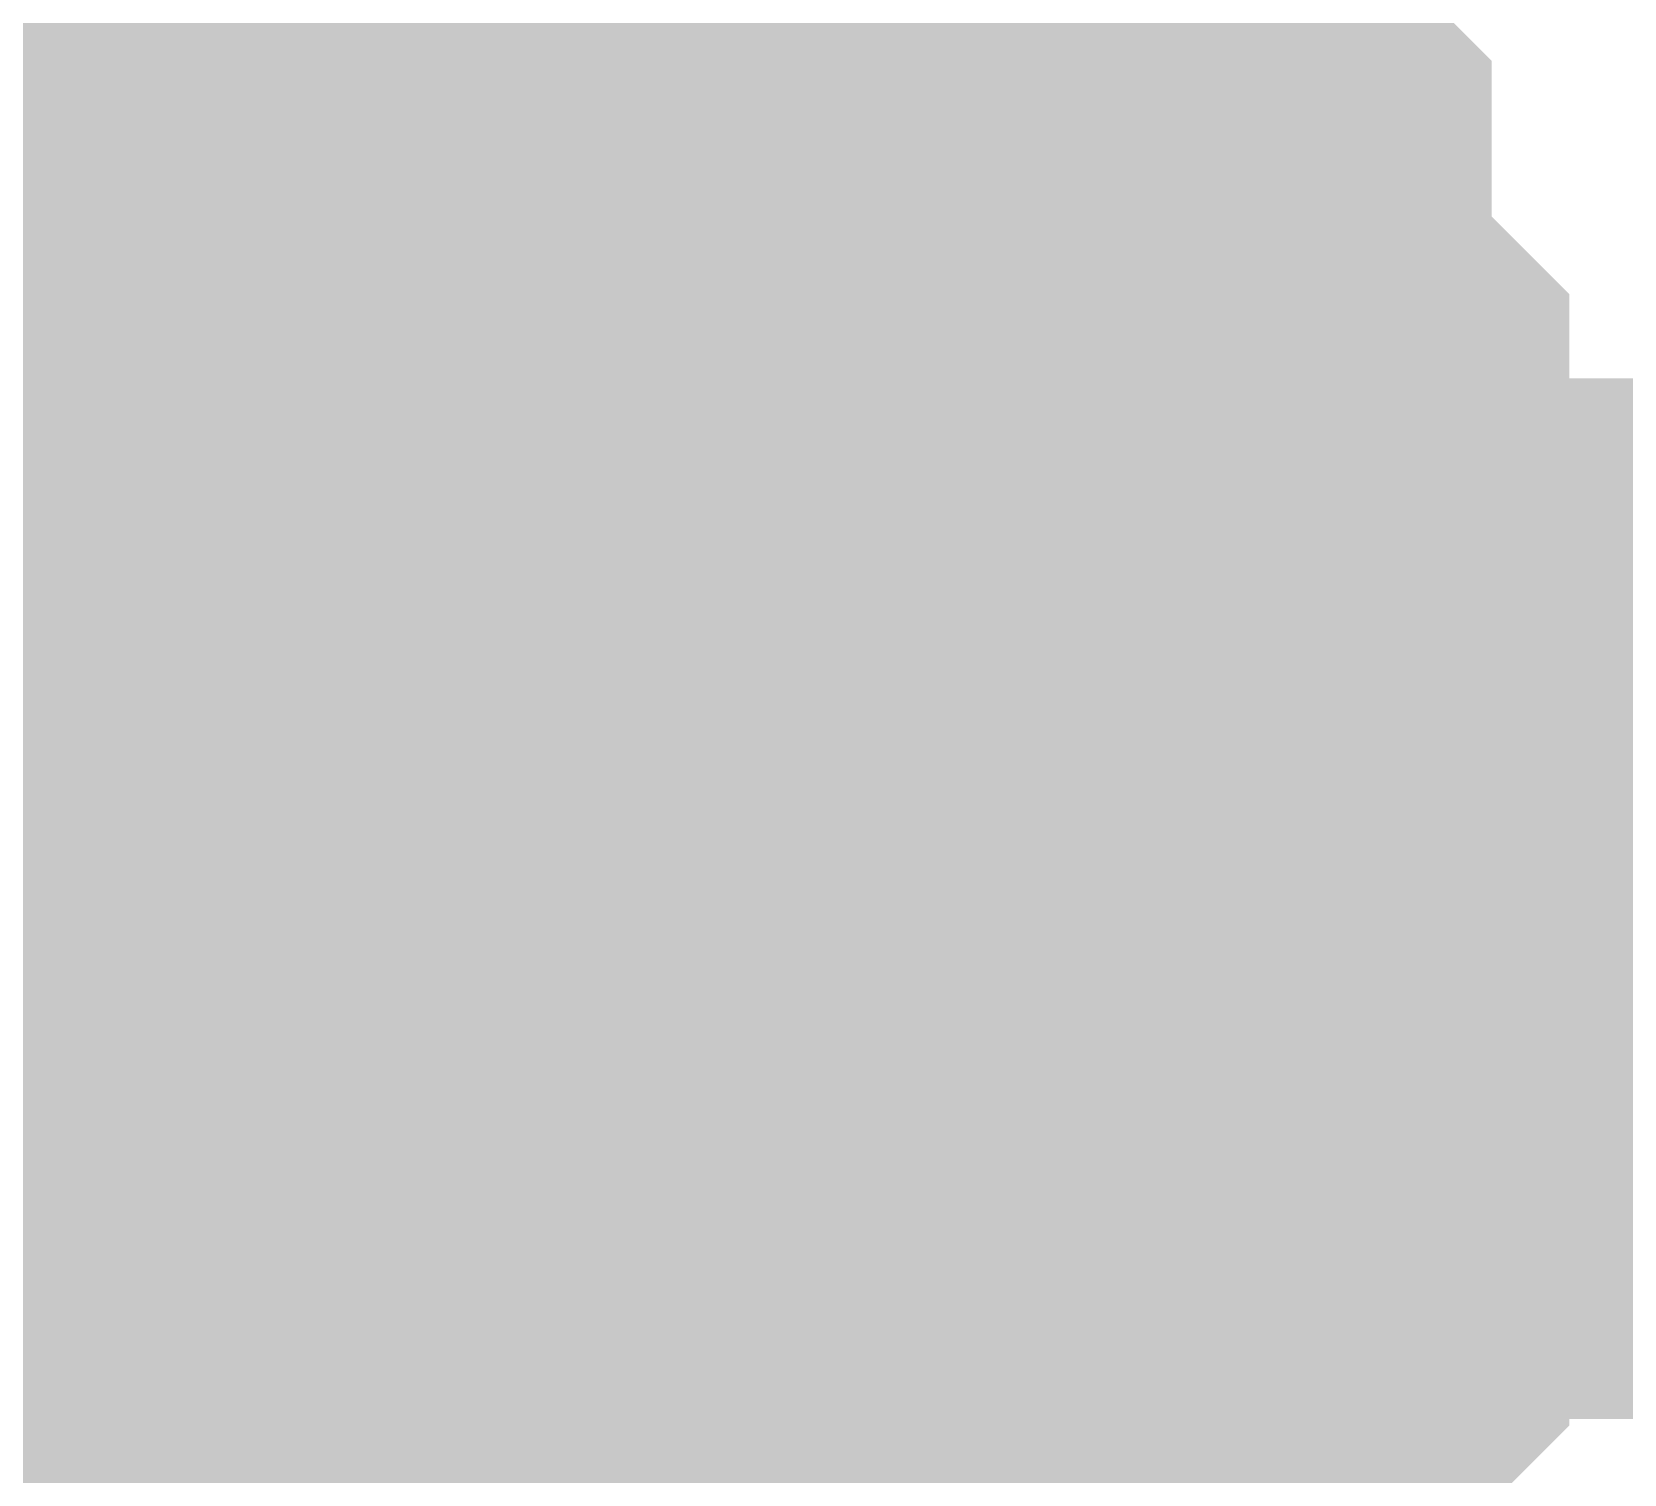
# Model space of a CAD drawing. Header units: inches. Extents: x 0 to 594, y 0 to 420.
# Drawn here: x 537.7341 to 538.1925, y 192.3193 to 192.7347 of the extents above; entities that cross this region are included whole.
import ezdxf

# ---------------------------------------------------------------- set-up
doc = ezdxf.new("R2010")
doc.units = ezdxf.units.IN
doc.layers.add('Sheet', color=255, linetype='Continuous')

msp = doc.modelspace()

# ---------------------------------------------------------------- linework, layer by layer
at = {"layer": 'Sheet'}
for points in [[(537.82534, 192.88823, 0.29972, 0.29972, 0), (537.84774, 192.86583, 0.29972, 0.29972, 0), (537.87014, 192.84343, 0.29972, 0.29972, 0), (537.89253, 192.84343, 0.29972, 0.29972, 0), (537.91493, 192.82103, 0.29972, 0.29972, 0), (537.91493, 192.79864, 0.29972, 0.29972, 0), (537.93733, 192.77624, 0.29972, 0.29972, 0), (537.95973, 192.75384, 0.29972, 0.29972, 0), (537.95973, 192.73144, 0.29972, 0.29972, 0), (537.98213, 192.70904, 0.29972, 0.29972, 0), (537.98213, 192.68665, 0.29972, 0.29972, 0), (538.00453, 192.66425, 0.29972, 0.29972, 0), (538.00453, 192.64185, 0.29972, 0.29972, 0), (538.00453, 192.61945, 0.29972, 0.29972, 0), (538.02692, 192.59706, 0.29972, 0.29972, 0), (538.02692, 192.57466, 0.29972, 0.29972, 0), (538.02692, 192.52986, 0.29972, 0.29972, 0), (538.02692, 192.50747, 0.29972, 0.29972, 0), (538.02692, 192.48507, 0.29972, 0.29972, 0)], [(537.82534, 192.88823, 0.29972, 0.29972, 0), (537.84774, 192.86583, 0.29972, 0.29972, 0), (537.87014, 192.84343, 0.29972, 0.29972, 0), (537.89253, 192.84343, 0.29972, 0.29972, 0), (537.91493, 192.82103, 0.29972, 0.29972, 0), (537.91493, 192.79864, 0.29972, 0.29972, 0), (537.93733, 192.77624, 0.29972, 0.29972, 0), (537.95973, 192.75384, 0.29972, 0.29972, 0), (537.95973, 192.73144, 0.29972, 0.29972, 0), (537.98213, 192.70904, 0.29972, 0.29972, 0), (537.98213, 192.68665, 0.29972, 0.29972, 0), (538.00453, 192.66425, 0.29972, 0.29972, 0), (538.00453, 192.64185, 0.29972, 0.29972, 0), (538.00453, 192.61945, 0.29972, 0.29972, 0), (538.02692, 192.59706, 0.29972, 0.29972, 0), (538.02692, 192.57466, 0.29972, 0.29972, 0), (538.02692, 192.52986, 0.29972, 0.29972, 0), (538.02692, 192.50747, 0.29972, 0.29972, 0), (538.02692, 192.48507, 0.29972, 0.29972, 0)], [(537.82534, 192.88823, 0.29972, 0.29972, 0), (537.84774, 192.86583, 0.29972, 0.29972, 0), (537.87014, 192.84343, 0.29972, 0.29972, 0), (537.89253, 192.84343, 0.29972, 0.29972, 0), (537.91493, 192.82103, 0.29972, 0.29972, 0), (537.91493, 192.79864, 0.29972, 0.29972, 0), (537.93733, 192.77624, 0.29972, 0.29972, 0), (537.95973, 192.75384, 0.29972, 0.29972, 0), (537.95973, 192.73144, 0.29972, 0.29972, 0), (537.98213, 192.70904, 0.29972, 0.29972, 0), (537.98213, 192.68665, 0.29972, 0.29972, 0), (538.00453, 192.66425, 0.29972, 0.29972, 0), (538.00453, 192.64185, 0.29972, 0.29972, 0), (538.00453, 192.61945, 0.29972, 0.29972, 0), (538.02692, 192.59706, 0.29972, 0.29972, 0), (538.02692, 192.57466, 0.29972, 0.29972, 0), (538.02692, 192.52986, 0.29972, 0.29972, 0), (538.02692, 192.50747, 0.29972, 0.29972, 0), (538.02692, 192.48507, 0.29972, 0.29972, 0)], [(537.82534, 192.88823, 0.29972, 0.29972, 0), (537.84774, 192.86583, 0.29972, 0.29972, 0), (537.87014, 192.84343, 0.29972, 0.29972, 0), (537.89253, 192.84343, 0.29972, 0.29972, 0), (537.91493, 192.82103, 0.29972, 0.29972, 0), (537.91493, 192.79864, 0.29972, 0.29972, 0), (537.93733, 192.77624, 0.29972, 0.29972, 0), (537.95973, 192.75384, 0.29972, 0.29972, 0), (537.95973, 192.73144, 0.29972, 0.29972, 0), (537.98213, 192.70904, 0.29972, 0.29972, 0), (537.98213, 192.68665, 0.29972, 0.29972, 0), (538.00453, 192.66425, 0.29972, 0.29972, 0), (538.00453, 192.64185, 0.29972, 0.29972, 0), (538.00453, 192.61945, 0.29972, 0.29972, 0), (538.02692, 192.59706, 0.29972, 0.29972, 0), (538.02692, 192.57466, 0.29972, 0.29972, 0), (538.02692, 192.52986, 0.29972, 0.29972, 0), (538.02692, 192.50747, 0.29972, 0.29972, 0), (538.02692, 192.48507, 0.29972, 0.29972, 0)], [(537.82534, 192.88823, 0.29972, 0.29972, 0), (537.84774, 192.86583, 0.29972, 0.29972, 0), (537.87014, 192.84343, 0.29972, 0.29972, 0), (537.89253, 192.84343, 0.29972, 0.29972, 0), (537.91493, 192.82103, 0.29972, 0.29972, 0), (537.91493, 192.79864, 0.29972, 0.29972, 0), (537.93733, 192.77624, 0.29972, 0.29972, 0), (537.95973, 192.75384, 0.29972, 0.29972, 0), (537.95973, 192.73144, 0.29972, 0.29972, 0), (537.98213, 192.70904, 0.29972, 0.29972, 0), (537.98213, 192.68665, 0.29972, 0.29972, 0), (538.00453, 192.66425, 0.29972, 0.29972, 0), (538.00453, 192.64185, 0.29972, 0.29972, 0), (538.00453, 192.61945, 0.29972, 0.29972, 0), (538.02692, 192.59706, 0.29972, 0.29972, 0), (538.02692, 192.57466, 0.29972, 0.29972, 0), (538.02692, 192.52986, 0.29972, 0.29972, 0), (538.02692, 192.50747, 0.29972, 0.29972, 0), (538.02692, 192.48507, 0.29972, 0.29972, 0)], [(537.82534, 192.88823, 0.29972, 0.29972, 0), (537.84774, 192.86583, 0.29972, 0.29972, 0), (537.87014, 192.84343, 0.29972, 0.29972, 0), (537.89253, 192.84343, 0.29972, 0.29972, 0), (537.91493, 192.82103, 0.29972, 0.29972, 0), (537.91493, 192.79864, 0.29972, 0.29972, 0), (537.93733, 192.77624, 0.29972, 0.29972, 0), (537.95973, 192.75384, 0.29972, 0.29972, 0), (537.95973, 192.73144, 0.29972, 0.29972, 0), (537.98213, 192.70904, 0.29972, 0.29972, 0), (537.98213, 192.68665, 0.29972, 0.29972, 0), (538.00453, 192.66425, 0.29972, 0.29972, 0), (538.00453, 192.64185, 0.29972, 0.29972, 0), (538.00453, 192.61945, 0.29972, 0.29972, 0), (538.02692, 192.59706, 0.29972, 0.29972, 0), (538.02692, 192.57466, 0.29972, 0.29972, 0), (538.02692, 192.52986, 0.29972, 0.29972, 0), (538.02692, 192.50747, 0.29972, 0.29972, 0), (538.02692, 192.48507, 0.29972, 0.29972, 0)], [(537.82534, 192.88823, 0.29972, 0.29972, 0), (537.84774, 192.86583, 0.29972, 0.29972, 0), (537.87014, 192.84343, 0.29972, 0.29972, 0), (537.89253, 192.84343, 0.29972, 0.29972, 0), (537.91493, 192.82103, 0.29972, 0.29972, 0), (537.91493, 192.79864, 0.29972, 0.29972, 0), (537.93733, 192.77624, 0.29972, 0.29972, 0), (537.95973, 192.75384, 0.29972, 0.29972, 0), (537.95973, 192.73144, 0.29972, 0.29972, 0), (537.98213, 192.70904, 0.29972, 0.29972, 0), (537.98213, 192.68665, 0.29972, 0.29972, 0), (538.00453, 192.66425, 0.29972, 0.29972, 0), (538.00453, 192.64185, 0.29972, 0.29972, 0), (538.00453, 192.61945, 0.29972, 0.29972, 0), (538.02692, 192.59706, 0.29972, 0.29972, 0), (538.02692, 192.57466, 0.29972, 0.29972, 0), (538.02692, 192.52986, 0.29972, 0.29972, 0), (538.02692, 192.50747, 0.29972, 0.29972, 0), (538.02692, 192.48507, 0.29972, 0.29972, 0)], [(537.82534, 192.88823, 0.29972, 0.29972, 0), (537.84774, 192.86583, 0.29972, 0.29972, 0), (537.87014, 192.84343, 0.29972, 0.29972, 0), (537.89253, 192.84343, 0.29972, 0.29972, 0), (537.91493, 192.82103, 0.29972, 0.29972, 0), (537.91493, 192.79864, 0.29972, 0.29972, 0), (537.93733, 192.77624, 0.29972, 0.29972, 0), (537.95973, 192.75384, 0.29972, 0.29972, 0), (537.95973, 192.73144, 0.29972, 0.29972, 0), (537.98213, 192.70904, 0.29972, 0.29972, 0), (537.98213, 192.68665, 0.29972, 0.29972, 0), (538.00453, 192.66425, 0.29972, 0.29972, 0), (538.00453, 192.64185, 0.29972, 0.29972, 0), (538.00453, 192.61945, 0.29972, 0.29972, 0), (538.02692, 192.59706, 0.29972, 0.29972, 0), (538.02692, 192.57466, 0.29972, 0.29972, 0), (538.02692, 192.52986, 0.29972, 0.29972, 0), (538.02692, 192.50747, 0.29972, 0.29972, 0), (538.02692, 192.48507, 0.29972, 0.29972, 0)], [(537.91493, 192.79864, 0.09906, 0.09906, 0), (537.93733, 192.77624, 0.09906, 0.09906, 0), (537.95973, 192.75384, 0.09906, 0.09906, 0), (537.95973, 192.73144, 0.09906, 0.09906, 0), (537.98213, 192.70904, 0.09906, 0.09906, 0), (537.98213, 192.68665, 0.09906, 0.09906, 0), (538.00453, 192.66425, 0.09906, 0.09906, 0), (538.00453, 192.64185, 0.09906, 0.09906, 0), (538.00453, 192.61945, 0.09906, 0.09906, 0), (538.02692, 192.59706, 0.09906, 0.09906, 0), (538.02692, 192.57466, 0.09906, 0.09906, 0), (538.02692, 192.52986, 0.09906, 0.09906, 0), (538.02692, 192.50747, 0.09906, 0.09906, 0), (538.02692, 192.48507, 0.09906, 0.09906, 0)], [(537.91493, 192.79864, 0.09906, 0.09906, 0), (537.93733, 192.77624, 0.09906, 0.09906, 0), (537.95973, 192.75384, 0.09906, 0.09906, 0), (537.95973, 192.73144, 0.09906, 0.09906, 0), (537.98213, 192.70904, 0.09906, 0.09906, 0), (537.98213, 192.68665, 0.09906, 0.09906, 0), (538.00453, 192.66425, 0.09906, 0.09906, 0), (538.00453, 192.64185, 0.09906, 0.09906, 0), (538.00453, 192.61945, 0.09906, 0.09906, 0), (538.02692, 192.59706, 0.09906, 0.09906, 0), (538.02692, 192.57466, 0.09906, 0.09906, 0), (538.02692, 192.52986, 0.09906, 0.09906, 0), (538.02692, 192.50747, 0.09906, 0.09906, 0), (538.02692, 192.48507, 0.09906, 0.09906, 0)], [(537.91493, 192.79864, 0.09906, 0.09906, 0), (537.93733, 192.77624, 0.09906, 0.09906, 0), (537.95973, 192.75384, 0.09906, 0.09906, 0), (537.95973, 192.73144, 0.09906, 0.09906, 0), (537.98213, 192.70904, 0.09906, 0.09906, 0), (537.98213, 192.68665, 0.09906, 0.09906, 0), (538.00453, 192.66425, 0.09906, 0.09906, 0), (538.00453, 192.64185, 0.09906, 0.09906, 0), (538.00453, 192.61945, 0.09906, 0.09906, 0), (538.02692, 192.59706, 0.09906, 0.09906, 0), (538.02692, 192.57466, 0.09906, 0.09906, 0), (538.02692, 192.52986, 0.09906, 0.09906, 0), (538.02692, 192.50747, 0.09906, 0.09906, 0), (538.02692, 192.48507, 0.09906, 0.09906, 0)], [(537.91493, 192.79864, 0.09906, 0.09906, 0), (537.93733, 192.77624, 0.09906, 0.09906, 0), (537.95973, 192.75384, 0.09906, 0.09906, 0), (537.95973, 192.73144, 0.09906, 0.09906, 0), (537.98213, 192.70904, 0.09906, 0.09906, 0), (537.98213, 192.68665, 0.09906, 0.09906, 0), (538.00453, 192.66425, 0.09906, 0.09906, 0), (538.00453, 192.64185, 0.09906, 0.09906, 0), (538.00453, 192.61945, 0.09906, 0.09906, 0), (538.02692, 192.59706, 0.09906, 0.09906, 0), (538.02692, 192.57466, 0.09906, 0.09906, 0), (538.02692, 192.52986, 0.09906, 0.09906, 0), (538.02692, 192.50747, 0.09906, 0.09906, 0), (538.02692, 192.48507, 0.09906, 0.09906, 0)], [(537.91493, 192.79864, 0.09906, 0.09906, 0), (537.93733, 192.77624, 0.09906, 0.09906, 0), (537.95973, 192.75384, 0.09906, 0.09906, 0), (537.95973, 192.73144, 0.09906, 0.09906, 0), (537.98213, 192.70904, 0.09906, 0.09906, 0), (537.98213, 192.68665, 0.09906, 0.09906, 0), (538.00453, 192.66425, 0.09906, 0.09906, 0), (538.00453, 192.64185, 0.09906, 0.09906, 0), (538.00453, 192.61945, 0.09906, 0.09906, 0), (538.02692, 192.59706, 0.09906, 0.09906, 0), (538.02692, 192.57466, 0.09906, 0.09906, 0), (538.02692, 192.52986, 0.09906, 0.09906, 0), (538.02692, 192.50747, 0.09906, 0.09906, 0), (538.02692, 192.48507, 0.09906, 0.09906, 0)], [(537.91493, 192.79864, 0.09906, 0.09906, 0), (537.93733, 192.77624, 0.09906, 0.09906, 0), (537.95973, 192.75384, 0.09906, 0.09906, 0), (537.95973, 192.73144, 0.09906, 0.09906, 0), (537.98213, 192.70904, 0.09906, 0.09906, 0), (537.98213, 192.68665, 0.09906, 0.09906, 0), (538.00453, 192.66425, 0.09906, 0.09906, 0), (538.00453, 192.64185, 0.09906, 0.09906, 0), (538.00453, 192.61945, 0.09906, 0.09906, 0), (538.02692, 192.59706, 0.09906, 0.09906, 0), (538.02692, 192.57466, 0.09906, 0.09906, 0), (538.02692, 192.52986, 0.09906, 0.09906, 0), (538.02692, 192.50747, 0.09906, 0.09906, 0), (538.02692, 192.48507, 0.09906, 0.09906, 0)], [(537.91493, 192.79864, 0.09906, 0.09906, 0), (537.93733, 192.77624, 0.09906, 0.09906, 0), (537.95973, 192.75384, 0.09906, 0.09906, 0), (537.95973, 192.73144, 0.09906, 0.09906, 0), (537.98213, 192.70904, 0.09906, 0.09906, 0), (537.98213, 192.68665, 0.09906, 0.09906, 0), (538.00453, 192.66425, 0.09906, 0.09906, 0), (538.00453, 192.64185, 0.09906, 0.09906, 0), (538.00453, 192.61945, 0.09906, 0.09906, 0), (538.02692, 192.59706, 0.09906, 0.09906, 0), (538.02692, 192.57466, 0.09906, 0.09906, 0), (538.02692, 192.52986, 0.09906, 0.09906, 0), (538.02692, 192.50747, 0.09906, 0.09906, 0), (538.02692, 192.48507, 0.09906, 0.09906, 0)], [(537.91493, 192.79864, 0.09906, 0.09906, 0), (537.93733, 192.77624, 0.09906, 0.09906, 0), (537.95973, 192.75384, 0.09906, 0.09906, 0), (537.95973, 192.73144, 0.09906, 0.09906, 0), (537.98213, 192.70904, 0.09906, 0.09906, 0), (537.98213, 192.68665, 0.09906, 0.09906, 0), (538.00453, 192.66425, 0.09906, 0.09906, 0), (538.00453, 192.64185, 0.09906, 0.09906, 0), (538.00453, 192.61945, 0.09906, 0.09906, 0), (538.02692, 192.59706, 0.09906, 0.09906, 0), (538.02692, 192.57466, 0.09906, 0.09906, 0), (538.02692, 192.52986, 0.09906, 0.09906, 0), (538.02692, 192.50747, 0.09906, 0.09906, 0), (538.02692, 192.48507, 0.09906, 0.09906, 0)], [(530.00837, 192.48507, 0.29972, 0.29972, 0), (537.51177, 192.48507, 0.29972, 0.29972, 0), (550.00996, 192.48507, 0.29972, 0.29972, 0), (562.50815, 192.48507, 0.29972, 0.29972, 0)], [(538.02692, 192.48507, 0.29972, 0.29972, 0), (538.02692, 192.46267, 0.29972, 0.29972, 0), (538.02692, 192.44027, 0.29972, 0.29972, 0), (538.02692, 192.41788, 0.29972, 0.29972, 0), (538.02692, 192.39548, 0.29972, 0.29972, 0), (538.00453, 192.37308, 0.29972, 0.29972, 0), (538.00453, 192.35068, 0.29972, 0.29972, 0), (538.00453, 192.30589, 0.29972, 0.29972, 0), (537.98213, 192.30589, 0.29972, 0.29972, 0), (537.98213, 192.28349, 0.29972, 0.29972, 0), (537.95973, 192.26109, 0.29972, 0.29972, 0), (537.95973, 192.23869, 0.29972, 0.29972, 0), (537.93733, 192.2163, 0.29972, 0.29972, 0), (537.91493, 192.1939, 0.29972, 0.29972, 0), (537.91493, 192.1715, 0.29972, 0.29972, 0), (537.89253, 192.1491, 0.29972, 0.29972, 0)], [(538.02692, 192.48507, 0.29972, 0.29972, 0), (538.02692, 192.46267, 0.29972, 0.29972, 0), (538.02692, 192.44027, 0.29972, 0.29972, 0), (538.02692, 192.41788, 0.29972, 0.29972, 0), (538.02692, 192.39548, 0.29972, 0.29972, 0), (538.00453, 192.37308, 0.29972, 0.29972, 0), (538.00453, 192.35068, 0.29972, 0.29972, 0), (538.00453, 192.30589, 0.29972, 0.29972, 0), (537.98213, 192.30589, 0.29972, 0.29972, 0), (537.98213, 192.28349, 0.29972, 0.29972, 0), (537.95973, 192.26109, 0.29972, 0.29972, 0), (537.95973, 192.23869, 0.29972, 0.29972, 0), (537.93733, 192.2163, 0.29972, 0.29972, 0), (537.91493, 192.1939, 0.29972, 0.29972, 0), (537.91493, 192.1715, 0.29972, 0.29972, 0), (537.89253, 192.1491, 0.29972, 0.29972, 0)], [(538.02692, 192.48507, 0.29972, 0.29972, 0), (538.02692, 192.46267, 0.29972, 0.29972, 0), (538.02692, 192.44027, 0.29972, 0.29972, 0), (538.02692, 192.41788, 0.29972, 0.29972, 0), (538.02692, 192.39548, 0.29972, 0.29972, 0), (538.00453, 192.37308, 0.29972, 0.29972, 0), (538.00453, 192.35068, 0.29972, 0.29972, 0), (538.00453, 192.30589, 0.29972, 0.29972, 0), (537.98213, 192.30589, 0.29972, 0.29972, 0), (537.98213, 192.28349, 0.29972, 0.29972, 0), (537.95973, 192.26109, 0.29972, 0.29972, 0), (537.95973, 192.23869, 0.29972, 0.29972, 0), (537.93733, 192.2163, 0.29972, 0.29972, 0), (537.91493, 192.1939, 0.29972, 0.29972, 0), (537.91493, 192.1715, 0.29972, 0.29972, 0), (537.89253, 192.1491, 0.29972, 0.29972, 0)], [(538.02692, 192.48507, 0.29972, 0.29972, 0), (538.02692, 192.46267, 0.29972, 0.29972, 0), (538.02692, 192.44027, 0.29972, 0.29972, 0), (538.02692, 192.41788, 0.29972, 0.29972, 0), (538.02692, 192.39548, 0.29972, 0.29972, 0), (538.00453, 192.37308, 0.29972, 0.29972, 0), (538.00453, 192.35068, 0.29972, 0.29972, 0), (538.00453, 192.30589, 0.29972, 0.29972, 0), (537.98213, 192.30589, 0.29972, 0.29972, 0), (537.98213, 192.28349, 0.29972, 0.29972, 0), (537.95973, 192.26109, 0.29972, 0.29972, 0), (537.95973, 192.23869, 0.29972, 0.29972, 0), (537.93733, 192.2163, 0.29972, 0.29972, 0), (537.91493, 192.1939, 0.29972, 0.29972, 0), (537.91493, 192.1715, 0.29972, 0.29972, 0), (537.89253, 192.1491, 0.29972, 0.29972, 0)], [(538.02692, 192.48507, 0.29972, 0.29972, 0), (538.02692, 192.46267, 0.29972, 0.29972, 0), (538.02692, 192.44027, 0.29972, 0.29972, 0), (538.02692, 192.41788, 0.29972, 0.29972, 0), (538.02692, 192.39548, 0.29972, 0.29972, 0), (538.00453, 192.37308, 0.29972, 0.29972, 0), (538.00453, 192.35068, 0.29972, 0.29972, 0), (538.00453, 192.30589, 0.29972, 0.29972, 0), (537.98213, 192.30589, 0.29972, 0.29972, 0), (537.98213, 192.28349, 0.29972, 0.29972, 0), (537.95973, 192.26109, 0.29972, 0.29972, 0), (537.95973, 192.23869, 0.29972, 0.29972, 0), (537.93733, 192.2163, 0.29972, 0.29972, 0), (537.91493, 192.1939, 0.29972, 0.29972, 0), (537.91493, 192.1715, 0.29972, 0.29972, 0), (537.89253, 192.1491, 0.29972, 0.29972, 0)], [(538.02692, 192.48507, 0.29972, 0.29972, 0), (538.02692, 192.46267, 0.29972, 0.29972, 0), (538.02692, 192.44027, 0.29972, 0.29972, 0), (538.02692, 192.41788, 0.29972, 0.29972, 0), (538.02692, 192.39548, 0.29972, 0.29972, 0), (538.00453, 192.37308, 0.29972, 0.29972, 0), (538.00453, 192.35068, 0.29972, 0.29972, 0), (538.00453, 192.30589, 0.29972, 0.29972, 0), (537.98213, 192.30589, 0.29972, 0.29972, 0), (537.98213, 192.28349, 0.29972, 0.29972, 0), (537.95973, 192.26109, 0.29972, 0.29972, 0), (537.95973, 192.23869, 0.29972, 0.29972, 0), (537.93733, 192.2163, 0.29972, 0.29972, 0), (537.91493, 192.1939, 0.29972, 0.29972, 0), (537.91493, 192.1715, 0.29972, 0.29972, 0), (537.89253, 192.1491, 0.29972, 0.29972, 0)], [(538.02692, 192.48507, 0.29972, 0.29972, 0), (538.02692, 192.46267, 0.29972, 0.29972, 0), (538.02692, 192.44027, 0.29972, 0.29972, 0), (538.02692, 192.41788, 0.29972, 0.29972, 0), (538.02692, 192.39548, 0.29972, 0.29972, 0), (538.00453, 192.37308, 0.29972, 0.29972, 0), (538.00453, 192.35068, 0.29972, 0.29972, 0), (538.00453, 192.30589, 0.29972, 0.29972, 0), (537.98213, 192.30589, 0.29972, 0.29972, 0), (537.98213, 192.28349, 0.29972, 0.29972, 0), (537.95973, 192.26109, 0.29972, 0.29972, 0), (537.95973, 192.23869, 0.29972, 0.29972, 0), (537.93733, 192.2163, 0.29972, 0.29972, 0), (537.91493, 192.1939, 0.29972, 0.29972, 0), (537.91493, 192.1715, 0.29972, 0.29972, 0), (537.89253, 192.1491, 0.29972, 0.29972, 0)], [(538.02692, 192.48507, 0.29972, 0.29972, 0), (538.02692, 192.46267, 0.29972, 0.29972, 0), (538.02692, 192.44027, 0.29972, 0.29972, 0), (538.02692, 192.41788, 0.29972, 0.29972, 0), (538.02692, 192.39548, 0.29972, 0.29972, 0), (538.00453, 192.37308, 0.29972, 0.29972, 0), (538.00453, 192.35068, 0.29972, 0.29972, 0), (538.00453, 192.30589, 0.29972, 0.29972, 0), (537.98213, 192.30589, 0.29972, 0.29972, 0), (537.98213, 192.28349, 0.29972, 0.29972, 0), (537.95973, 192.26109, 0.29972, 0.29972, 0), (537.95973, 192.23869, 0.29972, 0.29972, 0), (537.93733, 192.2163, 0.29972, 0.29972, 0), (537.91493, 192.1939, 0.29972, 0.29972, 0), (537.91493, 192.1715, 0.29972, 0.29972, 0), (537.89253, 192.1491, 0.29972, 0.29972, 0)], [(538.02692, 192.48507, 0.29972, 0.29972, 0), (538.02692, 192.48507, 0.29972, 0.29972, 0), (538.02692, 192.48507, 0.29972, 0.29972, 0), (538.02692, 192.48507, 0.29972, 0.29972, 0), (538.02692, 192.48507, 0.29972, 0.29972, 0), (538.02692, 192.48507, 0.29972, 0.29972, 0), (538.02692, 192.48507, 0.29972, 0.29972, 0), (538.02692, 192.48507, 0.29972, 0.29972, 0), (538.02692, 192.48507, 0.29972, 0.29972, 0), (538.02692, 192.48507, 0.29972, 0.29972, 0), (538.02692, 192.48507, 0.29972, 0.29972, 0), (538.02692, 192.48507, 0.29972, 0.29972, 0), (538.02692, 192.48507, 0.29972, 0.29972, 0), (538.02692, 192.48507, 0.29972, 0.29972, 0), (538.02692, 192.48507, 0.29972, 0.29972, 0), (538.02692, 192.48507, 0.29972, 0.29972, 0), (538.02692, 192.48507, 0.29972, 0.29972, 0), (538.02692, 192.48507, 0.29972, 0.29972, 0), (538.02692, 192.48507, 0.29972, 0.29972, 0), (538.02692, 192.48507, 0.29972, 0.29972, 0), (538.02692, 192.48507, 0.29972, 0.29972, 0), (538.02692, 192.48507, 0.29972, 0.29972, 0), (538.02692, 192.48507, 0.29972, 0.29972, 0), (538.02692, 192.48507, 0.29972, 0.29972, 0), (538.02692, 192.48507, 0.29972, 0.29972, 0), (538.02692, 192.48507, 0.29972, 0.29972, 0), (538.02692, 192.48507, 0.29972, 0.29972, 0), (538.02692, 192.48507, 0.29972, 0.29972, 0), (538.02692, 192.48507, 0.29972, 0.29972, 0), (538.02692, 192.48507, 0.29972, 0.29972, 0), (538.02692, 192.48507, 0.29972, 0.29972, 0), (538.02692, 192.48507, 0.29972, 0.29972, 0), (538.02692, 192.48507, 0.29972, 0.29972, 0)], [(538.02692, 192.48507, 0.29972, 0.29972, 0), (538.02692, 192.48507, 0.29972, 0.29972, 0)], [(538.02692, 192.48507, 0.29972, 0.29972, 0), (538.02692, 192.48507, 0.29972, 0.29972, 0), (538.02692, 192.48507, 0.29972, 0.29972, 0), (538.02692, 192.48507, 0.29972, 0.29972, 0), (538.02692, 192.48507, 0.29972, 0.29972, 0), (538.02692, 192.48507, 0.29972, 0.29972, 0), (538.02692, 192.48507, 0.29972, 0.29972, 0), (538.02692, 192.48507, 0.29972, 0.29972, 0), (538.02692, 192.48507, 0.29972, 0.29972, 0), (538.02692, 192.48507, 0.29972, 0.29972, 0), (538.02692, 192.48507, 0.29972, 0.29972, 0), (538.02692, 192.48507, 0.29972, 0.29972, 0), (538.02692, 192.48507, 0.29972, 0.29972, 0), (538.02692, 192.48507, 0.29972, 0.29972, 0), (538.02692, 192.48507, 0.29972, 0.29972, 0), (538.02692, 192.48507, 0.29972, 0.29972, 0), (538.02692, 192.48507, 0.29972, 0.29972, 0), (538.02692, 192.48507, 0.29972, 0.29972, 0), (538.02692, 192.48507, 0.29972, 0.29972, 0), (538.02692, 192.48507, 0.29972, 0.29972, 0), (538.02692, 192.48507, 0.29972, 0.29972, 0), (538.02692, 192.48507, 0.29972, 0.29972, 0), (538.02692, 192.48507, 0.29972, 0.29972, 0), (538.02692, 192.48507, 0.29972, 0.29972, 0), (538.02692, 192.48507, 0.29972, 0.29972, 0), (538.02692, 192.48507, 0.29972, 0.29972, 0), (538.02692, 192.48507, 0.29972, 0.29972, 0), (538.02692, 192.48507, 0.29972, 0.29972, 0), (538.02692, 192.48507, 0.29972, 0.29972, 0), (538.02692, 192.48507, 0.29972, 0.29972, 0), (538.02692, 192.48507, 0.29972, 0.29972, 0), (538.02692, 192.48507, 0.29972, 0.29972, 0), (538.02692, 192.48507, 0.29972, 0.29972, 0)], [(538.02692, 192.48507, 0.29972, 0.29972, 0), (538.02692, 192.48507, 0.29972, 0.29972, 0)], [(538.02692, 192.48507, 0.29972, 0.29972, 0), (538.02692, 192.48507, 0.29972, 0.29972, 0), (538.02692, 192.48507, 0.29972, 0.29972, 0), (538.02692, 192.48507, 0.29972, 0.29972, 0), (538.02692, 192.48507, 0.29972, 0.29972, 0), (538.02692, 192.48507, 0.29972, 0.29972, 0), (538.02692, 192.48507, 0.29972, 0.29972, 0), (538.02692, 192.48507, 0.29972, 0.29972, 0), (538.02692, 192.48507, 0.29972, 0.29972, 0), (538.02692, 192.48507, 0.29972, 0.29972, 0), (538.02692, 192.48507, 0.29972, 0.29972, 0), (538.02692, 192.48507, 0.29972, 0.29972, 0), (538.02692, 192.48507, 0.29972, 0.29972, 0), (538.02692, 192.48507, 0.29972, 0.29972, 0), (538.02692, 192.48507, 0.29972, 0.29972, 0), (538.02692, 192.48507, 0.29972, 0.29972, 0), (538.02692, 192.48507, 0.29972, 0.29972, 0), (538.02692, 192.48507, 0.29972, 0.29972, 0), (538.02692, 192.48507, 0.29972, 0.29972, 0), (538.02692, 192.48507, 0.29972, 0.29972, 0), (538.02692, 192.48507, 0.29972, 0.29972, 0), (538.02692, 192.48507, 0.29972, 0.29972, 0), (538.02692, 192.48507, 0.29972, 0.29972, 0), (538.02692, 192.48507, 0.29972, 0.29972, 0), (538.02692, 192.48507, 0.29972, 0.29972, 0), (538.02692, 192.48507, 0.29972, 0.29972, 0), (538.02692, 192.48507, 0.29972, 0.29972, 0), (538.02692, 192.48507, 0.29972, 0.29972, 0), (538.02692, 192.48507, 0.29972, 0.29972, 0), (538.02692, 192.48507, 0.29972, 0.29972, 0), (538.02692, 192.48507, 0.29972, 0.29972, 0), (538.02692, 192.48507, 0.29972, 0.29972, 0), (538.02692, 192.48507, 0.29972, 0.29972, 0)], [(538.02692, 192.48507, 0.29972, 0.29972, 0), (538.02692, 192.48507, 0.29972, 0.29972, 0)], [(538.02692, 192.48507, 0.29972, 0.29972, 0), (538.02692, 192.48507, 0.29972, 0.29972, 0), (538.02692, 192.48507, 0.29972, 0.29972, 0), (538.02692, 192.48507, 0.29972, 0.29972, 0), (538.02692, 192.48507, 0.29972, 0.29972, 0), (538.02692, 192.48507, 0.29972, 0.29972, 0), (538.02692, 192.48507, 0.29972, 0.29972, 0), (538.02692, 192.48507, 0.29972, 0.29972, 0), (538.02692, 192.48507, 0.29972, 0.29972, 0), (538.02692, 192.48507, 0.29972, 0.29972, 0), (538.02692, 192.48507, 0.29972, 0.29972, 0), (538.02692, 192.48507, 0.29972, 0.29972, 0), (538.02692, 192.48507, 0.29972, 0.29972, 0), (538.02692, 192.48507, 0.29972, 0.29972, 0), (538.02692, 192.48507, 0.29972, 0.29972, 0), (538.02692, 192.48507, 0.29972, 0.29972, 0), (538.02692, 192.48507, 0.29972, 0.29972, 0), (538.02692, 192.48507, 0.29972, 0.29972, 0), (538.02692, 192.48507, 0.29972, 0.29972, 0), (538.02692, 192.48507, 0.29972, 0.29972, 0), (538.02692, 192.48507, 0.29972, 0.29972, 0), (538.02692, 192.48507, 0.29972, 0.29972, 0), (538.02692, 192.48507, 0.29972, 0.29972, 0), (538.02692, 192.48507, 0.29972, 0.29972, 0), (538.02692, 192.48507, 0.29972, 0.29972, 0), (538.02692, 192.48507, 0.29972, 0.29972, 0), (538.02692, 192.48507, 0.29972, 0.29972, 0), (538.02692, 192.48507, 0.29972, 0.29972, 0), (538.02692, 192.48507, 0.29972, 0.29972, 0), (538.02692, 192.48507, 0.29972, 0.29972, 0), (538.02692, 192.48507, 0.29972, 0.29972, 0), (538.02692, 192.48507, 0.29972, 0.29972, 0), (538.02692, 192.48507, 0.29972, 0.29972, 0)], [(538.02692, 192.48507, 0.29972, 0.29972, 0), (538.02692, 192.48507, 0.29972, 0.29972, 0)], [(538.02692, 192.48507, 0.29972, 0.29972, 0), (538.02692, 192.48507, 0.29972, 0.29972, 0), (538.02692, 192.48507, 0.29972, 0.29972, 0), (538.02692, 192.48507, 0.29972, 0.29972, 0), (538.02692, 192.48507, 0.29972, 0.29972, 0), (538.02692, 192.48507, 0.29972, 0.29972, 0), (538.02692, 192.48507, 0.29972, 0.29972, 0), (538.02692, 192.48507, 0.29972, 0.29972, 0), (538.02692, 192.48507, 0.29972, 0.29972, 0), (538.02692, 192.48507, 0.29972, 0.29972, 0), (538.02692, 192.48507, 0.29972, 0.29972, 0), (538.02692, 192.48507, 0.29972, 0.29972, 0), (538.02692, 192.48507, 0.29972, 0.29972, 0), (538.02692, 192.48507, 0.29972, 0.29972, 0), (538.02692, 192.48507, 0.29972, 0.29972, 0), (538.02692, 192.48507, 0.29972, 0.29972, 0), (538.02692, 192.48507, 0.29972, 0.29972, 0), (538.02692, 192.48507, 0.29972, 0.29972, 0), (538.02692, 192.48507, 0.29972, 0.29972, 0), (538.02692, 192.48507, 0.29972, 0.29972, 0), (538.02692, 192.48507, 0.29972, 0.29972, 0), (538.02692, 192.48507, 0.29972, 0.29972, 0), (538.02692, 192.48507, 0.29972, 0.29972, 0), (538.02692, 192.48507, 0.29972, 0.29972, 0), (538.02692, 192.48507, 0.29972, 0.29972, 0), (538.02692, 192.48507, 0.29972, 0.29972, 0), (538.02692, 192.48507, 0.29972, 0.29972, 0), (538.02692, 192.48507, 0.29972, 0.29972, 0), (538.02692, 192.48507, 0.29972, 0.29972, 0), (538.02692, 192.48507, 0.29972, 0.29972, 0), (538.02692, 192.48507, 0.29972, 0.29972, 0), (538.02692, 192.48507, 0.29972, 0.29972, 0), (538.02692, 192.48507, 0.29972, 0.29972, 0)], [(538.02692, 192.48507, 0.29972, 0.29972, 0), (538.02692, 192.48507, 0.29972, 0.29972, 0)], [(538.02692, 192.48507, 0.29972, 0.29972, 0), (538.02692, 192.48507, 0.29972, 0.29972, 0), (538.02692, 192.48507, 0.29972, 0.29972, 0), (538.02692, 192.48507, 0.29972, 0.29972, 0), (538.02692, 192.48507, 0.29972, 0.29972, 0), (538.02692, 192.48507, 0.29972, 0.29972, 0), (538.02692, 192.48507, 0.29972, 0.29972, 0), (538.02692, 192.48507, 0.29972, 0.29972, 0), (538.02692, 192.48507, 0.29972, 0.29972, 0), (538.02692, 192.48507, 0.29972, 0.29972, 0), (538.02692, 192.48507, 0.29972, 0.29972, 0), (538.02692, 192.48507, 0.29972, 0.29972, 0), (538.02692, 192.48507, 0.29972, 0.29972, 0), (538.02692, 192.48507, 0.29972, 0.29972, 0), (538.02692, 192.48507, 0.29972, 0.29972, 0), (538.02692, 192.48507, 0.29972, 0.29972, 0), (538.02692, 192.48507, 0.29972, 0.29972, 0), (538.02692, 192.48507, 0.29972, 0.29972, 0), (538.02692, 192.48507, 0.29972, 0.29972, 0), (538.02692, 192.48507, 0.29972, 0.29972, 0), (538.02692, 192.48507, 0.29972, 0.29972, 0), (538.02692, 192.48507, 0.29972, 0.29972, 0), (538.02692, 192.48507, 0.29972, 0.29972, 0), (538.02692, 192.48507, 0.29972, 0.29972, 0), (538.02692, 192.48507, 0.29972, 0.29972, 0), (538.02692, 192.48507, 0.29972, 0.29972, 0), (538.02692, 192.48507, 0.29972, 0.29972, 0), (538.02692, 192.48507, 0.29972, 0.29972, 0), (538.02692, 192.48507, 0.29972, 0.29972, 0), (538.02692, 192.48507, 0.29972, 0.29972, 0), (538.02692, 192.48507, 0.29972, 0.29972, 0), (538.02692, 192.48507, 0.29972, 0.29972, 0), (538.02692, 192.48507, 0.29972, 0.29972, 0)], [(538.02692, 192.48507, 0.29972, 0.29972, 0), (538.02692, 192.48507, 0.29972, 0.29972, 0)], [(538.02692, 192.48507, 0.29972, 0.29972, 0), (538.02692, 192.48507, 0.29972, 0.29972, 0), (538.02692, 192.48507, 0.29972, 0.29972, 0), (538.02692, 192.48507, 0.29972, 0.29972, 0), (538.02692, 192.48507, 0.29972, 0.29972, 0), (538.02692, 192.48507, 0.29972, 0.29972, 0), (538.02692, 192.48507, 0.29972, 0.29972, 0), (538.02692, 192.48507, 0.29972, 0.29972, 0), (538.02692, 192.48507, 0.29972, 0.29972, 0), (538.02692, 192.48507, 0.29972, 0.29972, 0), (538.02692, 192.48507, 0.29972, 0.29972, 0), (538.02692, 192.48507, 0.29972, 0.29972, 0), (538.02692, 192.48507, 0.29972, 0.29972, 0), (538.02692, 192.48507, 0.29972, 0.29972, 0), (538.02692, 192.48507, 0.29972, 0.29972, 0), (538.02692, 192.48507, 0.29972, 0.29972, 0), (538.02692, 192.48507, 0.29972, 0.29972, 0), (538.02692, 192.48507, 0.29972, 0.29972, 0), (538.02692, 192.48507, 0.29972, 0.29972, 0), (538.02692, 192.48507, 0.29972, 0.29972, 0), (538.02692, 192.48507, 0.29972, 0.29972, 0), (538.02692, 192.48507, 0.29972, 0.29972, 0), (538.02692, 192.48507, 0.29972, 0.29972, 0), (538.02692, 192.48507, 0.29972, 0.29972, 0), (538.02692, 192.48507, 0.29972, 0.29972, 0), (538.02692, 192.48507, 0.29972, 0.29972, 0), (538.02692, 192.48507, 0.29972, 0.29972, 0), (538.02692, 192.48507, 0.29972, 0.29972, 0), (538.02692, 192.48507, 0.29972, 0.29972, 0), (538.02692, 192.48507, 0.29972, 0.29972, 0), (538.02692, 192.48507, 0.29972, 0.29972, 0), (538.02692, 192.48507, 0.29972, 0.29972, 0), (538.02692, 192.48507, 0.29972, 0.29972, 0)], [(538.02692, 192.48507, 0.29972, 0.29972, 0), (538.02692, 192.48507, 0.29972, 0.29972, 0)], [(538.02692, 192.48507, 0.29972, 0.29972, 0), (538.02692, 192.48507, 0.29972, 0.29972, 0), (538.02692, 192.48507, 0.29972, 0.29972, 0), (538.02692, 192.48507, 0.29972, 0.29972, 0), (538.02692, 192.48507, 0.29972, 0.29972, 0), (538.02692, 192.48507, 0.29972, 0.29972, 0), (538.02692, 192.48507, 0.29972, 0.29972, 0), (538.02692, 192.48507, 0.29972, 0.29972, 0), (538.02692, 192.48507, 0.29972, 0.29972, 0), (538.02692, 192.48507, 0.29972, 0.29972, 0), (538.02692, 192.48507, 0.29972, 0.29972, 0), (538.02692, 192.48507, 0.29972, 0.29972, 0), (538.02692, 192.48507, 0.29972, 0.29972, 0), (538.02692, 192.48507, 0.29972, 0.29972, 0), (538.02692, 192.48507, 0.29972, 0.29972, 0), (538.02692, 192.48507, 0.29972, 0.29972, 0), (538.02692, 192.48507, 0.29972, 0.29972, 0), (538.02692, 192.48507, 0.29972, 0.29972, 0), (538.02692, 192.48507, 0.29972, 0.29972, 0), (538.02692, 192.48507, 0.29972, 0.29972, 0), (538.02692, 192.48507, 0.29972, 0.29972, 0), (538.02692, 192.48507, 0.29972, 0.29972, 0), (538.02692, 192.48507, 0.29972, 0.29972, 0), (538.02692, 192.48507, 0.29972, 0.29972, 0), (538.02692, 192.48507, 0.29972, 0.29972, 0), (538.02692, 192.48507, 0.29972, 0.29972, 0), (538.02692, 192.48507, 0.29972, 0.29972, 0), (538.02692, 192.48507, 0.29972, 0.29972, 0), (538.02692, 192.48507, 0.29972, 0.29972, 0), (538.02692, 192.48507, 0.29972, 0.29972, 0), (538.02692, 192.48507, 0.29972, 0.29972, 0), (538.02692, 192.48507, 0.29972, 0.29972, 0), (538.02692, 192.48507, 0.29972, 0.29972, 0)], [(538.02692, 192.48507, 0.29972, 0.29972, 0), (538.02692, 192.48507, 0.29972, 0.29972, 0)], [(538.02692, 192.48507, 0.09906, 0.09906, 0), (538.02692, 192.46267, 0.09906, 0.09906, 0), (538.02692, 192.44027, 0.09906, 0.09906, 0), (538.02692, 192.41788, 0.09906, 0.09906, 0), (538.02692, 192.39548, 0.09906, 0.09906, 0), (538.00453, 192.37308, 0.09906, 0.09906, 0), (538.00453, 192.35068, 0.09906, 0.09906, 0), (538.00453, 192.30589, 0.09906, 0.09906, 0), (537.98213, 192.30589, 0.09906, 0.09906, 0), (537.98213, 192.28349, 0.09906, 0.09906, 0), (537.95973, 192.26109, 0.09906, 0.09906, 0)], [(538.02692, 192.48507, 0.09906, 0.09906, 0), (538.02692, 192.46267, 0.09906, 0.09906, 0), (538.02692, 192.44027, 0.09906, 0.09906, 0), (538.02692, 192.41788, 0.09906, 0.09906, 0), (538.02692, 192.39548, 0.09906, 0.09906, 0), (538.00453, 192.37308, 0.09906, 0.09906, 0), (538.00453, 192.35068, 0.09906, 0.09906, 0), (538.00453, 192.30589, 0.09906, 0.09906, 0), (537.98213, 192.30589, 0.09906, 0.09906, 0), (537.98213, 192.28349, 0.09906, 0.09906, 0), (537.95973, 192.26109, 0.09906, 0.09906, 0)], [(538.02692, 192.48507, 0.09906, 0.09906, 0), (538.02692, 192.46267, 0.09906, 0.09906, 0), (538.02692, 192.44027, 0.09906, 0.09906, 0), (538.02692, 192.41788, 0.09906, 0.09906, 0), (538.02692, 192.39548, 0.09906, 0.09906, 0), (538.00453, 192.37308, 0.09906, 0.09906, 0), (538.00453, 192.35068, 0.09906, 0.09906, 0), (538.00453, 192.30589, 0.09906, 0.09906, 0), (537.98213, 192.30589, 0.09906, 0.09906, 0), (537.98213, 192.28349, 0.09906, 0.09906, 0), (537.95973, 192.26109, 0.09906, 0.09906, 0)], [(538.02692, 192.48507, 0.09906, 0.09906, 0), (538.02692, 192.46267, 0.09906, 0.09906, 0), (538.02692, 192.44027, 0.09906, 0.09906, 0), (538.02692, 192.41788, 0.09906, 0.09906, 0), (538.02692, 192.39548, 0.09906, 0.09906, 0), (538.00453, 192.37308, 0.09906, 0.09906, 0), (538.00453, 192.35068, 0.09906, 0.09906, 0), (538.00453, 192.30589, 0.09906, 0.09906, 0), (537.98213, 192.30589, 0.09906, 0.09906, 0), (537.98213, 192.28349, 0.09906, 0.09906, 0), (537.95973, 192.26109, 0.09906, 0.09906, 0)], [(538.02692, 192.48507, 0.09906, 0.09906, 0), (538.02692, 192.46267, 0.09906, 0.09906, 0), (538.02692, 192.44027, 0.09906, 0.09906, 0), (538.02692, 192.41788, 0.09906, 0.09906, 0), (538.02692, 192.39548, 0.09906, 0.09906, 0), (538.00453, 192.37308, 0.09906, 0.09906, 0), (538.00453, 192.35068, 0.09906, 0.09906, 0), (538.00453, 192.30589, 0.09906, 0.09906, 0), (537.98213, 192.30589, 0.09906, 0.09906, 0), (537.98213, 192.28349, 0.09906, 0.09906, 0), (537.95973, 192.26109, 0.09906, 0.09906, 0)], [(538.02692, 192.48507, 0.09906, 0.09906, 0), (538.02692, 192.46267, 0.09906, 0.09906, 0), (538.02692, 192.44027, 0.09906, 0.09906, 0), (538.02692, 192.41788, 0.09906, 0.09906, 0), (538.02692, 192.39548, 0.09906, 0.09906, 0), (538.00453, 192.37308, 0.09906, 0.09906, 0), (538.00453, 192.35068, 0.09906, 0.09906, 0), (538.00453, 192.30589, 0.09906, 0.09906, 0), (537.98213, 192.30589, 0.09906, 0.09906, 0), (537.98213, 192.28349, 0.09906, 0.09906, 0), (537.95973, 192.26109, 0.09906, 0.09906, 0)], [(538.02692, 192.48507, 0.09906, 0.09906, 0), (538.02692, 192.46267, 0.09906, 0.09906, 0), (538.02692, 192.44027, 0.09906, 0.09906, 0), (538.02692, 192.41788, 0.09906, 0.09906, 0), (538.02692, 192.39548, 0.09906, 0.09906, 0), (538.00453, 192.37308, 0.09906, 0.09906, 0), (538.00453, 192.35068, 0.09906, 0.09906, 0), (538.00453, 192.30589, 0.09906, 0.09906, 0), (537.98213, 192.30589, 0.09906, 0.09906, 0), (537.98213, 192.28349, 0.09906, 0.09906, 0), (537.95973, 192.26109, 0.09906, 0.09906, 0)], [(538.02692, 192.48507, 0.09906, 0.09906, 0), (538.02692, 192.46267, 0.09906, 0.09906, 0), (538.02692, 192.44027, 0.09906, 0.09906, 0), (538.02692, 192.41788, 0.09906, 0.09906, 0), (538.02692, 192.39548, 0.09906, 0.09906, 0), (538.00453, 192.37308, 0.09906, 0.09906, 0), (538.00453, 192.35068, 0.09906, 0.09906, 0), (538.00453, 192.30589, 0.09906, 0.09906, 0), (537.98213, 192.30589, 0.09906, 0.09906, 0), (537.98213, 192.28349, 0.09906, 0.09906, 0), (537.95973, 192.26109, 0.09906, 0.09906, 0)], [(538.02692, 192.48507, 0.09906, 0.09906, 0), (538.02692, 192.48507, 0.09906, 0.09906, 0), (538.02692, 192.48507, 0.09906, 0.09906, 0), (538.02692, 192.48507, 0.09906, 0.09906, 0), (538.02692, 192.48507, 0.09906, 0.09906, 0), (538.02692, 192.48507, 0.09906, 0.09906, 0), (538.02692, 192.48507, 0.09906, 0.09906, 0), (538.02692, 192.48507, 0.09906, 0.09906, 0), (538.02692, 192.48507, 0.09906, 0.09906, 0), (538.02692, 192.48507, 0.09906, 0.09906, 0), (538.02692, 192.48507, 0.09906, 0.09906, 0), (538.02692, 192.48507, 0.09906, 0.09906, 0), (538.02692, 192.48507, 0.09906, 0.09906, 0), (538.02692, 192.48507, 0.09906, 0.09906, 0), (538.02692, 192.48507, 0.09906, 0.09906, 0), (538.02692, 192.48507, 0.09906, 0.09906, 0), (538.02692, 192.48507, 0.09906, 0.09906, 0), (538.02692, 192.48507, 0.09906, 0.09906, 0), (538.02692, 192.48507, 0.09906, 0.09906, 0), (538.02692, 192.48507, 0.09906, 0.09906, 0), (538.02692, 192.48507, 0.09906, 0.09906, 0), (538.02692, 192.48507, 0.09906, 0.09906, 0), (538.02692, 192.48507, 0.09906, 0.09906, 0), (538.02692, 192.48507, 0.09906, 0.09906, 0), (538.02692, 192.48507, 0.09906, 0.09906, 0), (538.02692, 192.48507, 0.09906, 0.09906, 0), (538.02692, 192.48507, 0.09906, 0.09906, 0), (538.02692, 192.48507, 0.09906, 0.09906, 0), (538.02692, 192.48507, 0.09906, 0.09906, 0), (538.02692, 192.48507, 0.09906, 0.09906, 0), (538.02692, 192.48507, 0.09906, 0.09906, 0), (538.02692, 192.48507, 0.09906, 0.09906, 0), (538.02692, 192.48507, 0.09906, 0.09906, 0)], [(538.02692, 192.48507, 0.09906, 0.09906, 0), (538.02692, 192.48507, 0.09906, 0.09906, 0)], [(538.02692, 192.48507, 0.09906, 0.09906, 0), (538.02692, 192.48507, 0.09906, 0.09906, 0), (538.02692, 192.48507, 0.09906, 0.09906, 0), (538.02692, 192.48507, 0.09906, 0.09906, 0), (538.02692, 192.48507, 0.09906, 0.09906, 0), (538.02692, 192.48507, 0.09906, 0.09906, 0), (538.02692, 192.48507, 0.09906, 0.09906, 0), (538.02692, 192.48507, 0.09906, 0.09906, 0), (538.02692, 192.48507, 0.09906, 0.09906, 0), (538.02692, 192.48507, 0.09906, 0.09906, 0), (538.02692, 192.48507, 0.09906, 0.09906, 0), (538.02692, 192.48507, 0.09906, 0.09906, 0), (538.02692, 192.48507, 0.09906, 0.09906, 0), (538.02692, 192.48507, 0.09906, 0.09906, 0), (538.02692, 192.48507, 0.09906, 0.09906, 0), (538.02692, 192.48507, 0.09906, 0.09906, 0), (538.02692, 192.48507, 0.09906, 0.09906, 0), (538.02692, 192.48507, 0.09906, 0.09906, 0), (538.02692, 192.48507, 0.09906, 0.09906, 0), (538.02692, 192.48507, 0.09906, 0.09906, 0), (538.02692, 192.48507, 0.09906, 0.09906, 0), (538.02692, 192.48507, 0.09906, 0.09906, 0), (538.02692, 192.48507, 0.09906, 0.09906, 0), (538.02692, 192.48507, 0.09906, 0.09906, 0), (538.02692, 192.48507, 0.09906, 0.09906, 0), (538.02692, 192.48507, 0.09906, 0.09906, 0), (538.02692, 192.48507, 0.09906, 0.09906, 0), (538.02692, 192.48507, 0.09906, 0.09906, 0), (538.02692, 192.48507, 0.09906, 0.09906, 0), (538.02692, 192.48507, 0.09906, 0.09906, 0), (538.02692, 192.48507, 0.09906, 0.09906, 0), (538.02692, 192.48507, 0.09906, 0.09906, 0), (538.02692, 192.48507, 0.09906, 0.09906, 0)], [(538.02692, 192.48507, 0.09906, 0.09906, 0), (538.02692, 192.48507, 0.09906, 0.09906, 0)], [(538.02692, 192.48507, 0.09906, 0.09906, 0), (538.02692, 192.48507, 0.09906, 0.09906, 0), (538.02692, 192.48507, 0.09906, 0.09906, 0), (538.02692, 192.48507, 0.09906, 0.09906, 0), (538.02692, 192.48507, 0.09906, 0.09906, 0), (538.02692, 192.48507, 0.09906, 0.09906, 0), (538.02692, 192.48507, 0.09906, 0.09906, 0), (538.02692, 192.48507, 0.09906, 0.09906, 0), (538.02692, 192.48507, 0.09906, 0.09906, 0), (538.02692, 192.48507, 0.09906, 0.09906, 0), (538.02692, 192.48507, 0.09906, 0.09906, 0), (538.02692, 192.48507, 0.09906, 0.09906, 0), (538.02692, 192.48507, 0.09906, 0.09906, 0), (538.02692, 192.48507, 0.09906, 0.09906, 0), (538.02692, 192.48507, 0.09906, 0.09906, 0), (538.02692, 192.48507, 0.09906, 0.09906, 0), (538.02692, 192.48507, 0.09906, 0.09906, 0), (538.02692, 192.48507, 0.09906, 0.09906, 0), (538.02692, 192.48507, 0.09906, 0.09906, 0), (538.02692, 192.48507, 0.09906, 0.09906, 0), (538.02692, 192.48507, 0.09906, 0.09906, 0), (538.02692, 192.48507, 0.09906, 0.09906, 0), (538.02692, 192.48507, 0.09906, 0.09906, 0), (538.02692, 192.48507, 0.09906, 0.09906, 0), (538.02692, 192.48507, 0.09906, 0.09906, 0), (538.02692, 192.48507, 0.09906, 0.09906, 0), (538.02692, 192.48507, 0.09906, 0.09906, 0), (538.02692, 192.48507, 0.09906, 0.09906, 0), (538.02692, 192.48507, 0.09906, 0.09906, 0), (538.02692, 192.48507, 0.09906, 0.09906, 0), (538.02692, 192.48507, 0.09906, 0.09906, 0), (538.02692, 192.48507, 0.09906, 0.09906, 0), (538.02692, 192.48507, 0.09906, 0.09906, 0)], [(538.02692, 192.48507, 0.09906, 0.09906, 0), (538.02692, 192.48507, 0.09906, 0.09906, 0)], [(538.02692, 192.48507, 0.09906, 0.09906, 0), (538.02692, 192.48507, 0.09906, 0.09906, 0), (538.02692, 192.48507, 0.09906, 0.09906, 0), (538.02692, 192.48507, 0.09906, 0.09906, 0), (538.02692, 192.48507, 0.09906, 0.09906, 0), (538.02692, 192.48507, 0.09906, 0.09906, 0), (538.02692, 192.48507, 0.09906, 0.09906, 0), (538.02692, 192.48507, 0.09906, 0.09906, 0), (538.02692, 192.48507, 0.09906, 0.09906, 0), (538.02692, 192.48507, 0.09906, 0.09906, 0), (538.02692, 192.48507, 0.09906, 0.09906, 0), (538.02692, 192.48507, 0.09906, 0.09906, 0), (538.02692, 192.48507, 0.09906, 0.09906, 0), (538.02692, 192.48507, 0.09906, 0.09906, 0), (538.02692, 192.48507, 0.09906, 0.09906, 0), (538.02692, 192.48507, 0.09906, 0.09906, 0), (538.02692, 192.48507, 0.09906, 0.09906, 0), (538.02692, 192.48507, 0.09906, 0.09906, 0), (538.02692, 192.48507, 0.09906, 0.09906, 0), (538.02692, 192.48507, 0.09906, 0.09906, 0), (538.02692, 192.48507, 0.09906, 0.09906, 0), (538.02692, 192.48507, 0.09906, 0.09906, 0), (538.02692, 192.48507, 0.09906, 0.09906, 0), (538.02692, 192.48507, 0.09906, 0.09906, 0), (538.02692, 192.48507, 0.09906, 0.09906, 0), (538.02692, 192.48507, 0.09906, 0.09906, 0), (538.02692, 192.48507, 0.09906, 0.09906, 0), (538.02692, 192.48507, 0.09906, 0.09906, 0), (538.02692, 192.48507, 0.09906, 0.09906, 0), (538.02692, 192.48507, 0.09906, 0.09906, 0), (538.02692, 192.48507, 0.09906, 0.09906, 0), (538.02692, 192.48507, 0.09906, 0.09906, 0), (538.02692, 192.48507, 0.09906, 0.09906, 0)], [(538.02692, 192.48507, 0.09906, 0.09906, 0), (538.02692, 192.48507, 0.09906, 0.09906, 0)], [(538.02692, 192.48507, 0.09906, 0.09906, 0), (538.02692, 192.48507, 0.09906, 0.09906, 0), (538.02692, 192.48507, 0.09906, 0.09906, 0), (538.02692, 192.48507, 0.09906, 0.09906, 0), (538.02692, 192.48507, 0.09906, 0.09906, 0), (538.02692, 192.48507, 0.09906, 0.09906, 0), (538.02692, 192.48507, 0.09906, 0.09906, 0), (538.02692, 192.48507, 0.09906, 0.09906, 0), (538.02692, 192.48507, 0.09906, 0.09906, 0), (538.02692, 192.48507, 0.09906, 0.09906, 0), (538.02692, 192.48507, 0.09906, 0.09906, 0), (538.02692, 192.48507, 0.09906, 0.09906, 0), (538.02692, 192.48507, 0.09906, 0.09906, 0), (538.02692, 192.48507, 0.09906, 0.09906, 0), (538.02692, 192.48507, 0.09906, 0.09906, 0), (538.02692, 192.48507, 0.09906, 0.09906, 0), (538.02692, 192.48507, 0.09906, 0.09906, 0), (538.02692, 192.48507, 0.09906, 0.09906, 0), (538.02692, 192.48507, 0.09906, 0.09906, 0), (538.02692, 192.48507, 0.09906, 0.09906, 0), (538.02692, 192.48507, 0.09906, 0.09906, 0), (538.02692, 192.48507, 0.09906, 0.09906, 0), (538.02692, 192.48507, 0.09906, 0.09906, 0), (538.02692, 192.48507, 0.09906, 0.09906, 0), (538.02692, 192.48507, 0.09906, 0.09906, 0), (538.02692, 192.48507, 0.09906, 0.09906, 0), (538.02692, 192.48507, 0.09906, 0.09906, 0), (538.02692, 192.48507, 0.09906, 0.09906, 0), (538.02692, 192.48507, 0.09906, 0.09906, 0), (538.02692, 192.48507, 0.09906, 0.09906, 0), (538.02692, 192.48507, 0.09906, 0.09906, 0), (538.02692, 192.48507, 0.09906, 0.09906, 0), (538.02692, 192.48507, 0.09906, 0.09906, 0)], [(538.02692, 192.48507, 0.09906, 0.09906, 0), (538.02692, 192.48507, 0.09906, 0.09906, 0)], [(538.02692, 192.48507, 0.09906, 0.09906, 0), (538.02692, 192.48507, 0.09906, 0.09906, 0), (538.02692, 192.48507, 0.09906, 0.09906, 0), (538.02692, 192.48507, 0.09906, 0.09906, 0), (538.02692, 192.48507, 0.09906, 0.09906, 0), (538.02692, 192.48507, 0.09906, 0.09906, 0), (538.02692, 192.48507, 0.09906, 0.09906, 0), (538.02692, 192.48507, 0.09906, 0.09906, 0), (538.02692, 192.48507, 0.09906, 0.09906, 0), (538.02692, 192.48507, 0.09906, 0.09906, 0), (538.02692, 192.48507, 0.09906, 0.09906, 0), (538.02692, 192.48507, 0.09906, 0.09906, 0), (538.02692, 192.48507, 0.09906, 0.09906, 0), (538.02692, 192.48507, 0.09906, 0.09906, 0), (538.02692, 192.48507, 0.09906, 0.09906, 0), (538.02692, 192.48507, 0.09906, 0.09906, 0), (538.02692, 192.48507, 0.09906, 0.09906, 0), (538.02692, 192.48507, 0.09906, 0.09906, 0), (538.02692, 192.48507, 0.09906, 0.09906, 0), (538.02692, 192.48507, 0.09906, 0.09906, 0), (538.02692, 192.48507, 0.09906, 0.09906, 0), (538.02692, 192.48507, 0.09906, 0.09906, 0), (538.02692, 192.48507, 0.09906, 0.09906, 0), (538.02692, 192.48507, 0.09906, 0.09906, 0), (538.02692, 192.48507, 0.09906, 0.09906, 0), (538.02692, 192.48507, 0.09906, 0.09906, 0), (538.02692, 192.48507, 0.09906, 0.09906, 0), (538.02692, 192.48507, 0.09906, 0.09906, 0), (538.02692, 192.48507, 0.09906, 0.09906, 0), (538.02692, 192.48507, 0.09906, 0.09906, 0), (538.02692, 192.48507, 0.09906, 0.09906, 0), (538.02692, 192.48507, 0.09906, 0.09906, 0), (538.02692, 192.48507, 0.09906, 0.09906, 0)], [(538.02692, 192.48507, 0.09906, 0.09906, 0), (538.02692, 192.48507, 0.09906, 0.09906, 0)], [(538.02692, 192.48507, 0.09906, 0.09906, 0), (538.02692, 192.48507, 0.09906, 0.09906, 0), (538.02692, 192.48507, 0.09906, 0.09906, 0), (538.02692, 192.48507, 0.09906, 0.09906, 0), (538.02692, 192.48507, 0.09906, 0.09906, 0), (538.02692, 192.48507, 0.09906, 0.09906, 0), (538.02692, 192.48507, 0.09906, 0.09906, 0), (538.02692, 192.48507, 0.09906, 0.09906, 0), (538.02692, 192.48507, 0.09906, 0.09906, 0), (538.02692, 192.48507, 0.09906, 0.09906, 0), (538.02692, 192.48507, 0.09906, 0.09906, 0), (538.02692, 192.48507, 0.09906, 0.09906, 0), (538.02692, 192.48507, 0.09906, 0.09906, 0), (538.02692, 192.48507, 0.09906, 0.09906, 0), (538.02692, 192.48507, 0.09906, 0.09906, 0), (538.02692, 192.48507, 0.09906, 0.09906, 0), (538.02692, 192.48507, 0.09906, 0.09906, 0), (538.02692, 192.48507, 0.09906, 0.09906, 0), (538.02692, 192.48507, 0.09906, 0.09906, 0), (538.02692, 192.48507, 0.09906, 0.09906, 0), (538.02692, 192.48507, 0.09906, 0.09906, 0), (538.02692, 192.48507, 0.09906, 0.09906, 0), (538.02692, 192.48507, 0.09906, 0.09906, 0), (538.02692, 192.48507, 0.09906, 0.09906, 0), (538.02692, 192.48507, 0.09906, 0.09906, 0), (538.02692, 192.48507, 0.09906, 0.09906, 0), (538.02692, 192.48507, 0.09906, 0.09906, 0), (538.02692, 192.48507, 0.09906, 0.09906, 0), (538.02692, 192.48507, 0.09906, 0.09906, 0), (538.02692, 192.48507, 0.09906, 0.09906, 0), (538.02692, 192.48507, 0.09906, 0.09906, 0), (538.02692, 192.48507, 0.09906, 0.09906, 0), (538.02692, 192.48507, 0.09906, 0.09906, 0)], [(538.02692, 192.48507, 0.09906, 0.09906, 0), (538.02692, 192.48507, 0.09906, 0.09906, 0)], [(538.02692, 192.48507, 0.09906, 0.09906, 0), (538.02692, 192.48507, 0.09906, 0.09906, 0), (538.02692, 192.48507, 0.09906, 0.09906, 0), (538.02692, 192.48507, 0.09906, 0.09906, 0), (538.02692, 192.48507, 0.09906, 0.09906, 0), (538.02692, 192.48507, 0.09906, 0.09906, 0), (538.02692, 192.48507, 0.09906, 0.09906, 0), (538.02692, 192.48507, 0.09906, 0.09906, 0), (538.02692, 192.48507, 0.09906, 0.09906, 0), (538.02692, 192.48507, 0.09906, 0.09906, 0), (538.02692, 192.48507, 0.09906, 0.09906, 0), (538.02692, 192.48507, 0.09906, 0.09906, 0), (538.02692, 192.48507, 0.09906, 0.09906, 0), (538.02692, 192.48507, 0.09906, 0.09906, 0), (538.02692, 192.48507, 0.09906, 0.09906, 0), (538.02692, 192.48507, 0.09906, 0.09906, 0), (538.02692, 192.48507, 0.09906, 0.09906, 0), (538.02692, 192.48507, 0.09906, 0.09906, 0), (538.02692, 192.48507, 0.09906, 0.09906, 0), (538.02692, 192.48507, 0.09906, 0.09906, 0), (538.02692, 192.48507, 0.09906, 0.09906, 0), (538.02692, 192.48507, 0.09906, 0.09906, 0), (538.02692, 192.48507, 0.09906, 0.09906, 0), (538.02692, 192.48507, 0.09906, 0.09906, 0), (538.02692, 192.48507, 0.09906, 0.09906, 0), (538.02692, 192.48507, 0.09906, 0.09906, 0), (538.02692, 192.48507, 0.09906, 0.09906, 0), (538.02692, 192.48507, 0.09906, 0.09906, 0), (538.02692, 192.48507, 0.09906, 0.09906, 0), (538.02692, 192.48507, 0.09906, 0.09906, 0), (538.02692, 192.48507, 0.09906, 0.09906, 0), (538.02692, 192.48507, 0.09906, 0.09906, 0), (538.02692, 192.48507, 0.09906, 0.09906, 0)], [(538.02692, 192.48507, 0.09906, 0.09906, 0), (538.02692, 192.48507, 0.09906, 0.09906, 0)]]:
    msp.add_lwpolyline(points, format="xyseb", dxfattribs=at)
msp.add_lwpolyline([(537.24602, 192.50001, 0.508, 0.508, 1), (537.75402, 192.50001, 0.508, 0.508, 1)], format="xyseb", close=True, dxfattribs=at)

doc.saveas('drawing.dxf')
